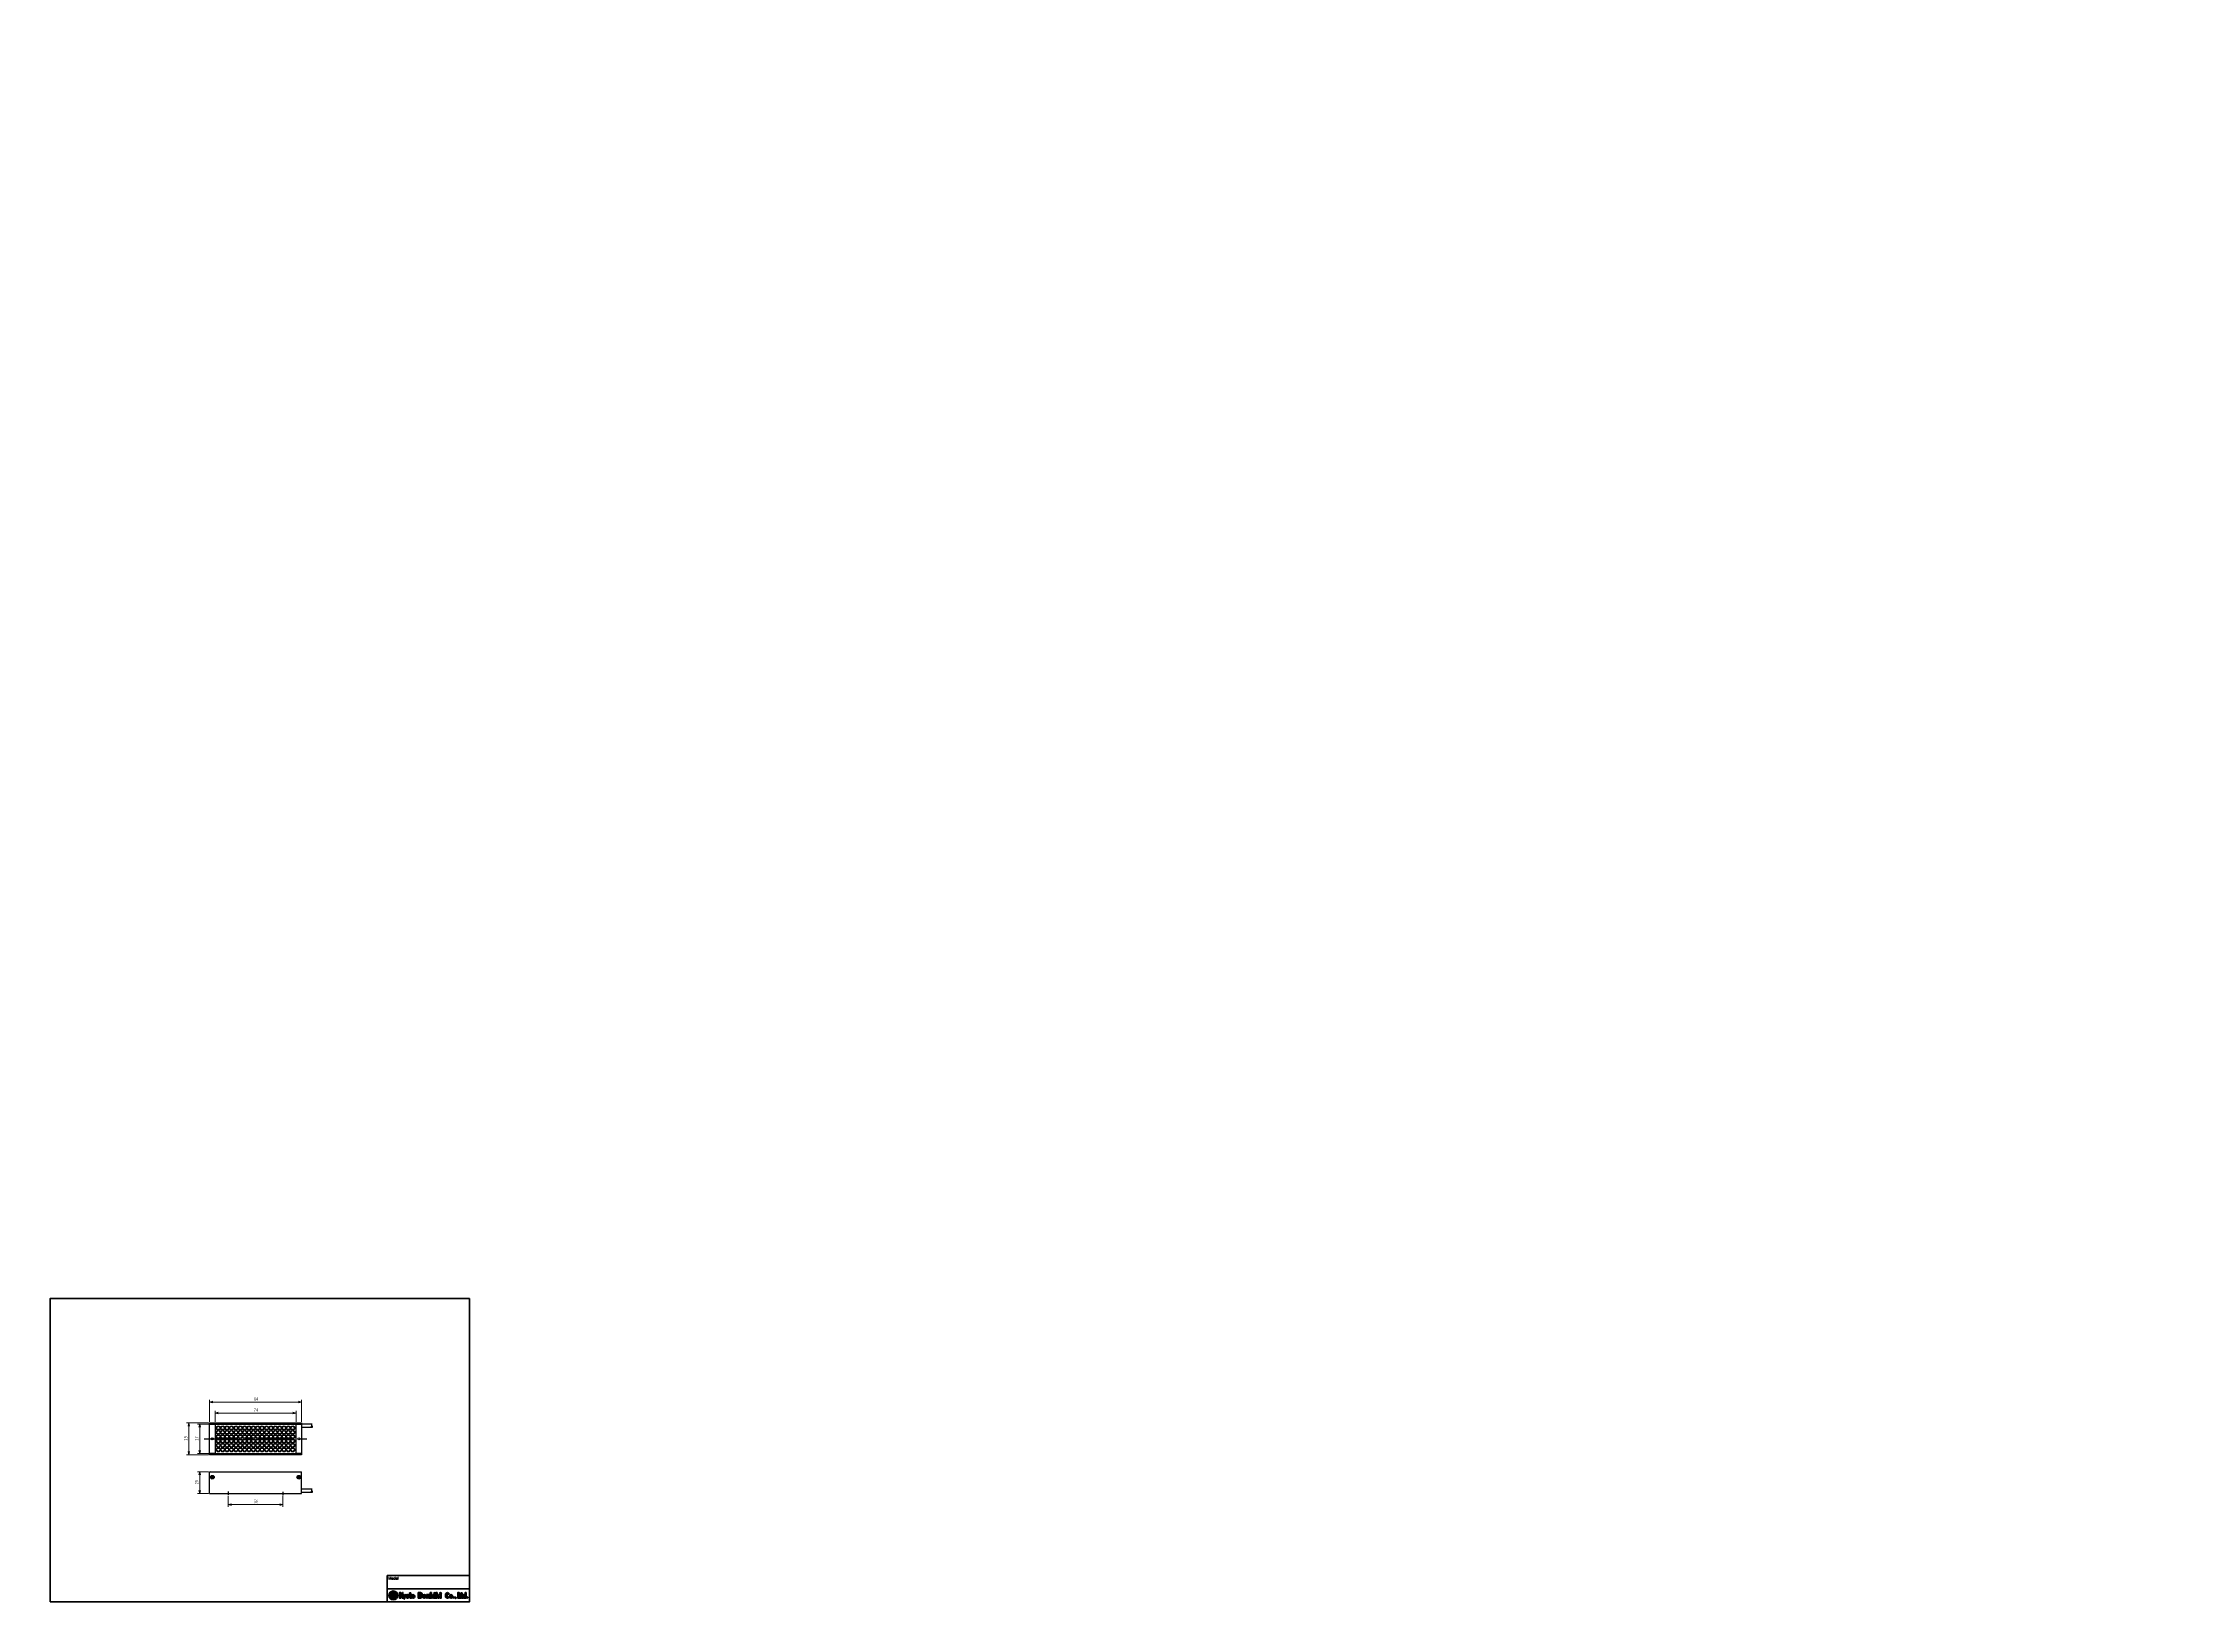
# Paper-space layout 'A3_1_5' of a CAD drawing. Header units: millimetres. Extents: x 0 to 392, y 0 to 286.
# The model-space entities are those that its viewports show. They can reach past a viewport. Long polylines and large blocks are cut down to what shows.
import ezdxf

# ---------------------------------------------------------------- set-up
doc = ezdxf.new("R2010")
doc.units = ezdxf.units.MM
doc.linetypes.add('CENTER', pattern=[2, 1.25, -0.25, 0.25, -0.25])
doc.layers.get('0').update_dxf_attribs({"lineweight": 30})
for name, color, linetype, lineweight in [('2KD_寸法１', 7, 'Continuous', 15), ('AUX', 7, 'Continuous', 40), ('PINOFF', 6, 'Continuous', 9)]:
    doc.layers.add(name, color=color, linetype=linetype, lineweight=lineweight)
doc.layers.get('PINOFF').freeze()
doc.styles.add('BIGFONT', font='txt.shx', dxfattribs={"bigfont": 'bigfont'})
doc.styles.get("Standard").update_dxf_attribs({"font": 'simplex.shx', "width": 0.8, "bigfont": 'extfont.shx'})

# ---------------------------------------------------------------- blocks, each defined once
blk = doc.blocks.new('A$C58A435ED')
h = blk.add_hatch(color=256)
edge = h.paths.add_edge_path()
edge.add_ellipse((3.8, 4.2), major_axis=(2.36, 2.72), ratio=0.381944, start_angle=36.9142, end_angle=132.4984, ccw=False)
edge.add_arc((4.7, 6.4), 0.75, 47.7163, 192.9195, ccw=False)
edge.add_ellipse((3.8, 4.2), major_axis=(2.36, 2.72), ratio=0.381944, start_angle=355.1193, end_angle=374.4019, ccw=False)
edge.add_ellipse((4.2, 3.8), major_axis=(2.36, 2.72), ratio=0.381944, start_angle=320.8704, end_angle=364.8807, ccw=False)
edge.add_arc((4, -35.9), 40.1, 84.2752, 86.8987, ccw=False)
edge.add_arc((4, 4), 4, 0, 180)
edge.add_arc((4, -35.9), 40.1, 92.8389, 95.7248, ccw=False)
h = blk.add_hatch(color=256)
edge = h.paths.add_edge_path()
edge.add_arc((4, 4), 4, 180, 360)
edge.add_arc((4, 43.9), 40.1, 272.8389, 275.7248, ccw=False)
edge.add_ellipse((4.2, 3.8), major_axis=(2.36, 2.72), ratio=0.381944, start_angle=175.1193, end_angle=312.4984, ccw=False)
edge.add_ellipse((3.8, 4.2), major_axis=(2.36, 2.72), ratio=0.381944, start_angle=140.8704, end_angle=184.8807, ccw=False)
edge.add_arc((4, 43.9), 40.1, 264.2752, 266.8987, ccw=False)
h = blk.add_hatch(color=256)
edge = h.paths.add_edge_path(flags=17)
edge.add_ellipse((4.2, 3.8), major_axis=(2.36, 2.72), ratio=0.381944, start_angle=130.1847, end_angle=175.1193)
edge.add_ellipse((3.8, 4.2), major_axis=(2.36, 2.72), ratio=0.381944, start_angle=184.8807, end_angle=296.5044)
edge.add_arc((4, 43.9), 40.1, 267.8758, 271.7647, ccw=False)
h = blk.add_hatch(color=256)
edge = h.paths.add_edge_path(flags=17)
edge.add_ellipse((3.8, 4.2), major_axis=(2.36, 2.72), ratio=0.381944, start_angle=310.1847, end_angle=355.1193)
edge.add_ellipse((4.2, 3.8), major_axis=(2.36, 2.72), ratio=0.381944, start_angle=364.8807, end_angle=376.9173)
edge.add_arc((4.6, 6.4), 0.783, -118.932, 3.6503, ccw=False)
edge.add_ellipse((4.2, 3.8), major_axis=(2.36, 2.72), ratio=0.381944, start_angle=39.809, end_angle=116.5044)
edge.add_arc((4, -35.9), 40.1, 87.8758, 91.7647, ccw=False)
blk.add_circle((4, 4), 4)
for centre, radius, start, end in [((4, -35.9), 40.1, 92.8389, 95.7248), ((4, 43.9), 40.1, 264.2752, 266.8987), ((4, 43.9), 40.1, 267.8758, 271.7647), ((4, -35.9), 40.1, 87.8758, 91.7647), ((4.7, 6.4), 0.75, 46.1932, 192.9195), ((4.6, 6.4), 0.783, 241.068, 3.6503), ((4, 43.9), 40.1, 272.8389, 275.7248), ((4, -35.9), 40.1, 84.2752, 86.8987)]:
    blk.add_arc(centre, radius, start, end)
for centre, start_param, end_param in [((3.8, 4.2), 2.009737, 4.900602), ((4.2, 3.8), 1.88285, 5.049036), ((3.8, 4.2), 1.10042, 1.907443), ((4.2, 3.8), 1.14108, 1.759009), ((3.8, 4.2), 5.024443, 6.875096), ((4.2, 3.8), 5.15133, 6.96942)]:
    blk.add_ellipse(centre, major_axis=(2.36, 2.72), ratio=0.381944, start_param=start_param, end_param=end_param)
blk = doc.blocks.new('A$C7F8063EA')
for points in [[(2.4, 4.8), (3.4, 6.2), (2.9, 6.2), (1.3, 4.1), (1.3, 6.2), (0, 6.2), (0, 1.1), (1.3, 1.1), (1.3, 3.4), (1.5, 3.7), (2.6, 1.1), (4.1, 1.1)], [(4.5, 1.1), (4.1, 0), (4.4, 0), (6.2, 4.4), (5.8, 4.4), (5.2, 2.8), (4.5, 4.4), (3.4, 4.4)], [(28.2, 6.2), (28.2, 1.1), (29.4, 1.1), (29.4, 2.6), (29.5, 2.8), (30.3, 1.1), (31.3, 1.1), (30.2, 3.3), (31.3, 4.2), (31.1, 4.4), (29.4, 3), (29.4, 6.2)], [(31.8, 4.2), (31.8, 1.1), (32.9, 1.1), (32.9, 4.2)], [(33.4, 6.2), (33.4, 1.1), (34.5, 1.1), (34.5, 2.6), (34.7, 2.8), (35.5, 1.1), (36.5, 1.1), (35.4, 3.3), (36.5, 4.2), (36.3, 4.4), (34.5, 3), (34.5, 6.2)], [(37.2, 4.2), (37.2, 1.1), (38.3, 1.1), (38.3, 4.2)], [(53.4, 6.2), (53.4, 1.1), (54.7, 1.1), (56.3, 1.1), (56.3, 1.4), (54.7, 1.4), (54.7, 6.2)]]:
    blk.add_hatch(color=256).paths.add_polyline_path(points)
h = blk.add_hatch(color=256)
h.paths.add_polyline_path([(6, 2.5, 0.993056), (8.9, 2.5), (8.9, 2.9, 1.006911), (6, 2.9)])
h.paths.add_polyline_path([(7.1, 3.9, -1.045169), (7.8, 3.9), (7.8, 1.6, -1.045169), (7.1, 1.6)], flags=16)
h = blk.add_hatch(color=256)
edge = h.paths.add_edge_path()
edge.add_line((9.4, 4.2), (9.4, 1.8))
edge.add_ellipse((10, 1.8), major_axis=(0, 0.709), ratio=0.902288, start_angle=90, end_angle=180)
edge.add_line((10, 1.1), (11, 1.1))
edge.add_line((11, 1.1), (11, 1.4))
edge.add_ellipse((11, 1.9), major_axis=(0, -0.528), ratio=0.918034, start_angle=270, end_angle=360, ccw=False)
edge.add_line((10.5, 1.9), (10.5, 4.2))
edge.add_line((10.5, 4.2), (10.9, 4.2))
edge.add_line((10.9, 4.2), (10.9, 4.6))
edge.add_line((10.9, 4.6), (10.5, 4.6))
edge.add_line((10.5, 4.6), (10.5, 5.8))
edge.add_line((10.5, 5.8), (9.4, 5.8))
edge.add_line((9.4, 5.8), (9.4, 4.6))
edge.add_line((9.4, 4.6), (9.1, 4.6))
edge.add_line((9.1, 4.6), (9.1, 4.2))
edge.add_line((9.1, 4.2), (9.4, 4.2))
h = blk.add_hatch(color=256)
h.paths.add_polyline_path([(12.7, 4.4), (12.6, 4.4, 0.412198), (11.2, 2.9), (11.2, 2.5, 0.993056), (14.1, 2.5), (14.1, 2.9, 0.416232)])
h.paths.add_polyline_path([(12.3, 3.9, -1.045169), (13, 3.9), (13, 1.6, -1.045169), (12.3, 1.6)], flags=16)
h = blk.add_hatch(color=256)
edge = h.paths.add_edge_path()
edge.add_line((17.2, 1.1), (19.3, 1.1))
edge.add_ellipse((19.3, 3), major_axis=(0, -1.92), ratio=0.930559, start_angle=0, end_angle=90)
edge.add_line((21.1, 3), (21.1, 4.2))
edge.add_ellipse((19.3, 4.2), major_axis=(0, 1.92), ratio=0.930559, start_angle=270, end_angle=360)
edge.add_line((19.3, 6.2), (17.2, 6.2))
edge.add_line((17.2, 6.2), (17.2, 1.1))
edge = h.paths.add_edge_path(flags=16)
edge.add_line((18.3, 5.8), (19.1, 5.8))
edge.add_ellipse((19.1, 5.1), major_axis=(0, 0.7), ratio=0.929746, start_angle=270, end_angle=359.8389, ccw=False)
edge.add_line((19.8, 5.1), (19.8, 2.1))
edge.add_ellipse((19.1, 2.1), major_axis=(0, -0.7), ratio=0.929746, start_angle=0.1611, end_angle=90, ccw=False)
edge.add_line((19.1, 1.4), (18.3, 1.4))
edge.add_line((18.3, 1.4), (18.3, 5.8))
h = blk.add_hatch(color=256)
edge = h.paths.add_edge_path()
edge.add_line((22.9, 4.4), (22.9, 4.4))
edge.add_arc((22.9, 2.9), 1.46, 90.3946, 180)
edge.add_line((21.4, 2.9), (21.4, 2.5))
edge.add_arc((22.9, 2.5), 1.46, 180.2595, 269.3397)
edge.add_line((22.9, 1.1), (22.9, 1.1))
edge.add_arc((22.9, 2.5), 1.46, 270.6603, 354.2194)
edge.add_line((24.3, 2.4), (24.1, 2.4))
edge.add_ellipse((22.9, 2.4), major_axis=(-1.2, 0), ratio=0.941657, start_angle=90.1774, end_angle=180, ccw=False)
edge.add_arc((22.9, 1.6), 0.325, 180, 276.5641, ccw=False)
edge.add_line((22.5, 1.6), (22.5, 2.7))
edge.add_line((22.5, 2.7), (24.3, 2.7))
edge.add_line((24.3, 2.7), (24.3, 2.9))
edge.add_arc((22.9, 2.9), 1.46, 359.2107, 449.6054)
h.paths.add_polyline_path([(22.5, 3.1), (22.5, 3.9, -1.045169), (23.2, 3.9), (23.2, 3.1)], flags=16)
h = blk.add_hatch(color=256)
edge = h.paths.add_edge_path()
edge.add_line((24.7, 4.4), (24.7, 1.1))
edge.add_line((24.7, 1.1), (25.8, 1.1))
edge.add_line((25.8, 1.1), (25.8, 3.7))
edge.add_ellipse((26.2, 3.7), major_axis=(0.377, 0.217), ratio=0.907884, start_angle=60.0645, end_angle=150.0645, ccw=False)
edge.add_ellipse((26.2, 3.7), major_axis=(0, 0.404), ratio=0.965673, start_angle=270, end_angle=360, ccw=False)
edge.add_line((26.6, 3.7), (26.6, 1.1))
edge.add_line((26.6, 1.1), (27.7, 1.1))
edge.add_line((27.7, 1.1), (27.7, 3.4))
edge.add_ellipse((26.8, 3.4), major_axis=(0, 1.05), ratio=0.925613, start_angle=270, end_angle=360)
edge.add_ellipse((26.8, 4), major_axis=(-0.975, 0), ratio=0.402759, start_angle=270, end_angle=360)
edge.add_line((25.8, 4), (25.8, 4.2))
edge.add_line((25.8, 4.2), (25.6, 4.4))
edge.add_line((25.6, 4.4), (24.7, 4.4))
h = blk.add_hatch(color=256)
edge = h.paths.add_edge_path()
edge.add_ellipse((32.3, 5.5), major_axis=(-0.803, 0), ratio=0.880683, start_angle=0, end_angle=360)
h = blk.add_hatch(color=256)
edge = h.paths.add_edge_path()
edge.add_ellipse((37.6, 5.5), major_axis=(-0.803, 0), ratio=0.880683, start_angle=0, end_angle=360)
h = blk.add_hatch(color=256)
edge = h.paths.add_edge_path()
edge.add_arc((44, 5.4), 0.402, 0, 180, ccw=False)
edge.add_line((44.4, 5.4), (44.4, 4.6))
edge.add_line((44.4, 4.6), (45.4, 4.6))
edge.add_ellipse((44, 4.6), major_axis=(0, 1.59), ratio=0.861671, start_angle=270, end_angle=360)
edge.add_ellipse((44, 4.4), major_axis=(-1.84, 0), ratio=0.958258, start_angle=270, end_angle=360)
edge.add_line((42.2, 4.4), (42.2, 2.8))
edge.add_ellipse((44, 2.8), major_axis=(-1.84, 0), ratio=0.958258, start_angle=0, end_angle=90)
edge.add_ellipse((44, 2.6), major_axis=(0, -1.59), ratio=0.859541, start_angle=0, end_angle=90)
edge.add_line((45.4, 2.6), (45.1, 2.6))
edge.add_line((45.1, 2.6), (45.1, 2.1))
edge.add_ellipse((44.5, 2.1), major_axis=(0, -0.689), ratio=0.905354, start_angle=0, end_angle=90, ccw=False)
edge.add_line((44.5, 1.4), (44.1, 1.4))
edge.add_ellipse((44.1, 1.9), major_axis=(0, 0.516), ratio=0.975773, start_angle=90, end_angle=180, ccw=False)
edge.add_line((43.6, 1.9), (43.6, 5.4))
h = blk.add_hatch(color=256)
h.paths.add_polyline_path([(45.7, 2.5, 0.409357), (47.2, 1.1), (47.2, 1.1, 0.409404), (48.7, 2.5), (48.7, 2.9, 1.006911), (45.7, 2.9)])
h.paths.add_polyline_path([(46.9, 3.9, -1), (47.5, 3.9), (47.5, 1.6, -1), (46.9, 1.6)], flags=16)
h = blk.add_hatch(color=256)
edge = h.paths.add_edge_path()
edge.add_ellipse((49.5, 1.6), major_axis=(-0.65, 0), ratio=0.820872, start_angle=0, end_angle=360)
h = blk.add_hatch(color=256)
edge = h.paths.add_edge_path()
edge.add_ellipse((51.1, 1.6), major_axis=(-0.65, 0), ratio=0.820872, start_angle=178.569, end_angle=477.5428)
edge.add_ellipse((51.3, 1.1), major_axis=(0, -0.409), ratio=0.251102, start_angle=0, end_angle=84.6433, ccw=False)
edge.add_ellipse((51.3, 1.4), major_axis=(0, -0.72), ratio=0.731271, start_angle=0, end_angle=90)
edge.add_ellipse((51.7, 1.4), major_axis=(0, 0.202), ratio=0.432391, start_angle=270, end_angle=339.5604)
edge.add_ellipse((51.7, 1.4), major_axis=(0, 0.202), ratio=0.432391, start_angle=339.5604, end_angle=340.2548, ccw=False)
h = blk.add_hatch(color=256)
edge = h.paths.add_edge_path()
edge.add_line((56, 4.2), (56.3, 4.2))
edge.add_line((56.3, 4.2), (56.3, 1.8))
edge.add_ellipse((57, 1.8), major_axis=(0, 0.709), ratio=0.902288, start_angle=90, end_angle=180)
edge.add_line((57, 1.1), (58, 1.1))
edge.add_line((58, 1.1), (58, 1.4))
edge.add_ellipse((58, 1.9), major_axis=(0, -0.528), ratio=0.918034, start_angle=270, end_angle=360, ccw=False)
edge.add_line((57.5, 1.9), (57.5, 4.2))
edge.add_line((57.5, 4.2), (57.8, 4.2))
edge.add_line((57.8, 4.2), (57.8, 4.6))
edge.add_line((57.8, 4.6), (57.5, 4.6))
edge.add_line((57.5, 4.6), (57.5, 5.8))
edge.add_line((57.5, 5.8), (56.3, 5.8))
edge.add_line((56.3, 5.8), (56.3, 4.6))
edge.add_line((56.3, 4.6), (56, 4.6))
edge.add_line((56, 4.6), (56, 4.2))
h = blk.add_hatch(color=256)
edge = h.paths.add_edge_path()
edge.add_line((61, 6.2), (60, 6.2))
edge.add_line((60, 6.2), (60, 4))
edge.add_ellipse((59.4, 3.2), major_axis=(0, -1.25), ratio=0.700546, start_angle=140.5626, end_angle=180)
edge.add_line((59.4, 4.4), (59, 4.4))
edge.add_ellipse((59, 3.2), major_axis=(0, -1.25), ratio=0.700546, start_angle=180, end_angle=270)
edge.add_line((58.1, 3.2), (58.1, 2.3))
edge.add_ellipse((59, 2.3), major_axis=(0, 1.25), ratio=0.700546, start_angle=90, end_angle=180)
edge.add_line((59, 1.1), (59.4, 1.1))
edge.add_ellipse((59.4, 2.3), major_axis=(0, 1.25), ratio=0.700546, start_angle=180, end_angle=219.4374)
edge.add_line((60, 1.5), (60, 1.1))
edge.add_line((60, 1.1), (61, 1.1))
edge.add_line((61, 1.1), (61, 6.2))
h.paths.add_polyline_path([(60, 1.7, -1), (59.2, 1.7), (59.2, 3.8, -1), (60, 3.8)], flags=16)
h = blk.add_hatch(color=256)
edge = h.paths.add_edge_path()
edge.add_ellipse((62, 1.7), major_axis=(-0.582, 0), ratio=0.959913, start_angle=0, end_angle=360)
for p, q in [((0, 6.2), (1.3, 6.2)), ((0, 1.1), (1.3, 1.1)), ((2.9, 6.2), (1.3, 4.1)), ((1.5, 3.7), (1.3, 3.4)), ((2.6, 1.1), (1.5, 3.7)), ((3.4, 6.2), (2.4, 4.8)), ((4.1, 1.1), (2.4, 4.8)), ((4.1, 1.1), (2.6, 1.1)), ((2.9, 6.2), (3.4, 6.2)), ((3.4, 4.4), (4.5, 1.1)), ((3.4, 4.4), (4.5, 4.4)), ((3.4, 4.4), (4.5, 4.4)), ((4.1, 0), (4.5, 1.1)), ((4.1, 0), (4.4, 0)), ((4.4, 0), (6.2, 4.4)), ((4.5, 4.4), (5.2, 2.8)), ((5.2, 2.8), (5.8, 4.4)), ((5.8, 4.4), (6.2, 4.4)), ((6, 2.9), (6, 2.5)), ((8.9, 2.9), (8.9, 2.5)), ((9.1, 4.6), (9.1, 4.2)), ((9.1, 4.6), (9.1, 4.2)), ((9.1, 4.2), (9.4, 4.2)), ((9.1, 4.2), (9.4, 4.2)), ((9.4, 5.8), (10.5, 5.8)), ((9.4, 5.8), (9.4, 4.6)), ((9.4, 4.2), (9.4, 1.8)), ((10, 1.1), (11, 1.1)), ((11, 1.1), (10, 1.1)), ((10.5, 5.8), (10.5, 4.6)), ((10.5, 4.2), (10.9, 4.2)), ((10.5, 4.2), (10.9, 4.2)), ((10.5, 4.2), (10.5, 1.9)), ((11, 1.4), (11, 1.1)), ((11, 1.4), (11, 1.1)), ((11, 1.1), (11, 1.1)), ((11.2, 2.9), (11.2, 2.5)), ((12.6, 4.4), (12.7, 4.4)), ((12.7, 1.1), (12.7, 1.1)), ((14.1, 2.9), (14.1, 2.5)), ((17.2, 6.2), (19.3, 6.2)), ((17.2, 1.1), (17.2, 6.2)), ((17.2, 1.1), (17.2, 6.2)), ((17.2, 6.2), (19.3, 6.2)), ((17.2, 1.1), (19.3, 1.1)), ((17.2, 1.1), (19.3, 1.1)), ((18.3, 5.8), (18.3, 1.4)), ((18.3, 1.4), (18.3, 5.8)), ((18.3, 5.8), (19.1, 5.8)), ((18.3, 1.4), (19.1, 1.4)), ((19.8, 5.1), (19.8, 2.1)), ((21.1, 4.2), (21.1, 3)), ((21.4, 2.9), (21.4, 2.5)), ((22.5, 3.1), (23.2, 3.1)), ((22.5, 2.7), (24.3, 2.7)), ((22.9, 4.4), (22.9, 4.4)), ((22.9, 1.1), (22.9, 1.1)), ((22.9, 1.1), (22.9, 1.1)), ((24.1, 2.4), (24.3, 2.4)), ((24.3, 2.9), (24.3, 2.7)), ((24.7, 4.4), (25.6, 4.4)), ((24.7, 1.1), (24.7, 4.4)), ((24.7, 4.4), (25.6, 4.4)), ((24.7, 4.4), (25.6, 4.4)), ((24.7, 1.1), (24.7, 4.4)), ((24.7, 4.4), (25.6, 4.4)), ((24.7, 1.1), (25.8, 1.1)), ((24.7, 1.1), (25.8, 1.1)), ((25.8, 4.2), (25.6, 4.4)), ((25.8, 4.2), (25.6, 4.4)), ((25.8, 4), (25.8, 4.2)), ((25.8, 4), (25.8, 4.2)), ((25.8, 4.2), (25.8, 4)), ((25.8, 1.1), (25.8, 3.7)), ((25.8, 1.1), (25.8, 3.7)), ((26.6, 1.1), (26.6, 3.7)), ((26.6, 1.1), (26.6, 3.7)), ((26.6, 1.1), (27.7, 1.1)), ((26.6, 1.1), (27.7, 1.1)), ((27.7, 1.1), (27.7, 3.4)), ((27.7, 1.1), (27.7, 3.4)), ((28.2, 6.2), (29.4, 6.2)), ((28.2, 6.2), (28.2, 1.1)), ((29.4, 6.2), (28.2, 6.2)), ((28.2, 1.1), (29.4, 1.1)), ((28.2, 1.1), (29.4, 1.1)), ((29.4, 3), (29.4, 6.2)), ((31.2, 4.4), (29.4, 3)), ((29.5, 2.8), (29.4, 2.6)), ((29.4, 1.1), (29.4, 2.6)), ((30.3, 1.1), (29.5, 2.8)), ((31.3, 4.2), (30.2, 3.3)), ((31.3, 1.1), (30.2, 3.3)), ((30.3, 1.1), (31.3, 1.1)), ((31.1, 4.4), (31.3, 4.2)), ((31.8, 1.1), (32.9, 1.1)), ((33.4, 6.2), (34.5, 6.2)), ((33.4, 6.2), (33.4, 1.1)), ((34.5, 6.2), (33.4, 6.2)), ((33.4, 1.1), (34.5, 1.1)), ((33.4, 1.1), (34.5, 1.1)), ((34.5, 3), (34.5, 6.2)), ((36.3, 4.4), (34.5, 3)), ((34.7, 2.8), (34.5, 2.6)), ((34.5, 1.1), (34.5, 2.6)), ((35.5, 1.1), (34.7, 2.8)), ((36.5, 4.2), (35.4, 3.3)), ((36.5, 1.1), (35.4, 3.3)), ((35.5, 1.1), (36.5, 1.1)), ((36.3, 4.4), (36.5, 4.2)), ((37.2, 1.1), (38.3, 1.1)), ((37.5, 6.2), (37.6, 6.2)), ((37.5, 6.2), (37.5, 6.2)), ((37.5, 4.8), (37.5, 4.8)), ((42.2, 4.4), (42.2, 4.4)), ((42.2, 4.4), (42.2, 2.8)), ((43.6, 5.4), (43.6, 1.9)), ((43.6, 5.4), (43.6, 1.9)), ((44.1, 1.4), (44.5, 1.4)), ((44.1, 1.4), (44.5, 1.4)), ((44.4, 4.6), (44.4, 5.4)), ((44.4, 4.6), (44.4, 5.4)), ((45.4, 4.6), (44.4, 4.6)), ((44.4, 4.6), (45.4, 4.6)), ((45.4, 2.6), (45.1, 2.6)), ((45.1, 2.6), (45.1, 2.1)), ((45.4, 2.6), (45.1, 2.6)), ((45.1, 2.6), (45.1, 2.1)), ((45.7, 2.9), (45.7, 2.5)), ((47.2, 1.1), (47.2, 1.1)), ((48.7, 2.9), (48.7, 2.5)), ((51.8, 1.6), (51.8, 1.6)), ((53.4, 6.2), (54.7, 6.2)), ((53.4, 1.1), (56.3, 1.1)), ((54.7, 1.4), (54.7, 2)), ((56, 4.6), (56, 4.2)), ((56, 4.6), (56, 4.2)), ((56, 4.2), (56.3, 4.2)), ((56, 4.2), (56.3, 4.2)), ((56.3, 5.8), (57.5, 5.8)), ((56.3, 5.8), (56.3, 4.6)), ((56.3, 4.2), (56.3, 1.8)), ((58, 1.1), (57, 1.1)), ((57.5, 5.8), (57.5, 4.6)), ((57.5, 4.2), (57.8, 4.2)), ((57.5, 4.2), (57.8, 4.2)), ((57.5, 4.2), (57.5, 1.9)), ((58, 1.4), (58, 1.1)), ((58, 1.4), (58, 1.1)), ((58, 1.1), (58, 1.4)), ((58.1, 3.2), (58.1, 2.4)), ((58.1, 3.2), (58.1, 2.3)), ((59.4, 4.4), (59, 4.4)), ((59, 1.1), (59.4, 1.1)), ((59.2, 3.8), (59.2, 1.7)), ((59.2, 3.8), (59.2, 1.7)), ((60, 6.2), (61, 6.2)), ((60, 6.2), (61, 6.2)), ((61, 1.1), (61, 2)), ((61, 1.1), (61, 2)), ((62, 2.2), (62, 2.2)), ((62, 1.1), (62, 1.1)), ((62.6, 1.7), (62.6, 1.7))]:
    blk.add_line(p, q)
for points in [[(1.3, 3.4), (1.3, 1.1), (0, 1.1), (0, 6.2), (1.3, 6.2), (1.3, 4.1)], [(7.1, 3.9), (7.1, 1.6)], [(7.8, 1.5), (7.8, 3.9)], [(9.1, 4.2), (9.1, 4.6), (9.4, 4.6)], [(9.1, 4.2), (9.1, 4.6), (9.4, 4.6)], [(10.5, 4.6), (10.9, 4.6), (10.9, 4.2)], [(10.5, 4.6), (10.9, 4.6), (10.9, 4.2)], [(12.3, 3.9), (12.3, 1.6)], [(13, 1.5), (13, 3.9)], [(22.5, 3.9), (22.5, 3.1)], [(22.5, 2.7), (22.5, 1.6)], [(23.2, 3.1), (23.2, 3.9)], [(46.9, 3.9), (46.9, 1.6)], [(47.5, 3.9), (47.5, 1.6)], [(54.7, 1.1), (53.4, 1.1), (53.4, 6.2), (54.7, 6.2), (54.7, 1.4)], [(54.7, 1.1), (56.3, 1.1), (56.3, 1.4), (54.7, 1.4)], [(56.3, 4.2), (56, 4.2), (56, 4.6), (56.3, 4.6)], [(56.3, 4.2), (56, 4.2), (56, 4.6), (56.3, 4.6)], [(57.5, 4.6), (57.8, 4.6), (57.8, 4.2), (57.5, 4.2)], [(57.5, 4.6), (57.8, 4.6), (57.8, 4.2), (57.5, 4.2)], [(60, 4), (60, 6.2), (61, 6.2), (61, 1.1), (60, 1.1), (60, 1.5)], [(60, 4), (60, 6.2), (61, 6.2), (61, 1.1), (60, 1.1), (60, 1.5)], [(60, 1.7), (60, 3.8)], [(60, 1.7), (60, 3.8)]]:
    blk.add_lwpolyline(points)
for points in [[(31.8, 4.2), (32.9, 4.2), (32.9, 1.1), (31.8, 1.1)], [(37.2, 4.2), (38.3, 4.2), (38.3, 1.1), (37.2, 1.1)]]:
    blk.add_lwpolyline(points, close=True)
for centre, radius, start, end in [((7.5, 2.9), 1.46, 359.2107, 180), ((7.5, 2.5), 1.46, 179.5961, 359.6054), ((7.5, 3.9), 0.325, 354.9391, 180), ((7.5, 1.6), 0.325, 180, 5.0609), ((12.6, 2.9), 1.46, 359.2107, 180), ((12.6, 2.5), 1.46, 179.5961, 359.6054), ((12.6, 3.9), 0.325, 354.9391, 180), ((12.6, 1.6), 0.325, 180, 5.0609), ((22.9, 2.9), 1.46, 359.2107, 180), ((22.9, 2.5), 1.46, 179.7405, 354.2194), ((22.9, 3.9), 0.325, 354.9391, 180), ((22.9, 1.6), 0.325, 180, 273.149), ((44, 5.4), 0.402, 0, 180), ((47.2, 2.9), 1.46, 359.2107, 180), ((47.2, 2.5), 1.46, 179.5961, 359.6054), ((47.2, 3.9), 0.325, 0, 180), ((47.2, 1.6), 0.325, 180, 360), ((59.6, 3.8), 0.411, 0, 180), ((59.6, 1.7), 0.411, 180, 0)]:
    blk.add_arc(centre, radius, start, end)
for centre, major_axis, ratio, start_param, end_param in [((10, 1.8), (0, 0.709), 0.902288, 1.570796, 3.141593), ((11, 1.9), (0, -0.528), 0.918034, 4.712389, 6.283185), ((19.1, 5.1), (0, 0.7), 0.929746, 4.712389, 6.280162), ((19.3, 4.2), (0, 1.92), 0.930559, 4.712389, 6.283185), ((22.9, 2.4), (-1.2, 0), 0.941657, 1.573713, 3.141593), ((26.8, 4), (-0.975, 0), 0.402759, 4.712389, 6.283185), ((26.2, 3.7), (0, 0.404), 0.965673, 4.712389, 6.283185), ((26.8, 3.4), (0, 1.05), 0.925613, 4.712389, 6.283185), ((44, 4.4), (-1.84, 0), 0.958258, 4.712389, 6.283185), ((44.1, 1.9), (0, 0.516), 0.975773, 1.570796, 3.141593), ((44, 4.6), (0, 1.59), 0.861671, 4.712389, 6.283185), ((44, 2.6), (0, -1.59), 0.859541, 0, 1.570796), ((44.5, 2.1), (0, -0.689), 0.905354, 0, 1.570796), ((51.1, 1.6), (-0.65, 0), 0.820872, 3.11117, 8.258473), ((51.3, 1.4), (0, -0.72), 0.731271, 0, 1.570796), ((51.3, 1.1), (0, -0.409), 0.251102, 0, 1.547256), ((51.7, 1.4), (0, 0.202), 0.432391, 4.712389, 5.59034), ((57, 1.8), (0, 0.709), 0.902288, 1.570796, 3.141593), ((58, 1.9), (0, -0.528), 0.918034, 4.712389, 6.283185), ((59, 3.2), (0, -1.25), 0.700546, 3.141592, 4.712389), ((59.4, 2.3), (0, 1.25), 0.700546, 3.141592, 4.006894)]:
    blk.add_ellipse(centre, major_axis=major_axis, ratio=ratio, start_param=start_param, end_param=end_param)
at = {"extrusion": (0, 0, -1)}
for centre, major_axis, ratio, start_param, end_param in [((19.1, 2.1), (0, -0.7), 0.929746, 4.712389, 6.280162), ((19.3, 3), (0, -1.92), 0.930559, 4.712389, 6.283185), ((26.2, 3.7), (0.377, 0.217), 0.907884, 3.706835, 5.194113), ((44, 2.8), (-1.84, 0), 0.958258, 4.712389, 6.283185), ((59, 2.3), (0, 1.25), 0.700546, 3.141592, 4.712389), ((59.4, 3.2), (0, -1.25), 0.700546, 3.141592, 4.006894)]:
    blk.add_ellipse(centre, major_axis=major_axis, ratio=ratio, start_param=start_param, end_param=end_param, dxfattribs=at)
for centre, major_axis, ratio in [((32.3, 5.5), (-0.803, 0), 0.880683), ((37.6, 5.5), (-0.803, 0), 0.880683), ((49.5, 1.6), (-0.65, 0), 0.820872), ((62, 1.7), (-0.582, 0), 0.959913)]:
    blk.add_ellipse(centre, major_axis=major_axis, ratio=ratio)
blk = doc.blocks.new('A$C47AB0250')
at = {"color": 2, "linetype": 'CENTER'}
blk.add_line((-5, 0), (89, 0), dxfattribs=at)
for p, q in [((0, 14.5), (84, 14.5)), ((0, -14.5), (0, 14.5)), ((0, 13.5), (84, 13.5)), ((0, 13.5), (5, 13.5)), ((0, -13.5), (0, 13.5)), ((0.5, 14.5), (0.5, 13.5)), ((5, 13.5), (5, -13.5)), ((79, 13.5), (84, 13.5)), ((79, -13.5), (79, 13.5)), ((83.5, 13.5), (83.5, 14.5)), ((84, 14.5), (84, -14.5)), ((84, 13.5), (84, -13.5)), ((93.6, 13.5), (84, 13.5)), ((93.6, 10.5), (84, 10.5)), ((0, -13.5), (84, -13.5)), ((5, -13.5), (0, -13.5)), ((84, -14.5), (0, -14.5)), ((0.5, -13.5), (0.5, -14.5)), ((84, -13.5), (79, -13.5)), ((83.5, -13.5), (83.5, -14.5))]:
    blk.add_line(p, q)
for points in [[(93.55, 10.5), (93.5151, 10.5028), (93.4805, 10.5114), (93.4465, 10.5255), (93.4132, 10.5452), (93.381, 10.5703), (93.35, 10.6005), (93.3206, 10.6356), (93.2929, 10.6755), (93.2672, 10.7197), (93.2436, 10.7679), (93.2223, 10.8199), (93.2036, 10.875), (93.1875, 10.9331), (93.1741, 10.9935), (93.1636, 11.0559), (93.1561, 11.1197), (93.1515, 11.1846), (93.15, 11.25), (93.1515, 11.3154), (93.1561, 11.3803), (93.1636, 11.4441), (93.1741, 11.5065), (93.1875, 11.5669), (93.2036, 11.625), (93.2223, 11.6801), (93.2436, 11.7321), (93.2672, 11.7803), (93.2929, 11.8245), (93.3206, 11.8644), (93.35, 11.8995), (93.381, 11.9297), (93.4132, 11.9548), (93.4465, 11.9745), (93.4805, 11.9886), (93.5151, 11.9972), (93.55, 12)], [(93.55, 12), (93.5066, 12.0114), (93.4645, 12.0452), (93.425, 12.1005), (93.3893, 12.1754), (93.3585, 12.2679), (93.3335, 12.375), (93.3151, 12.4935), (93.3038, 12.6197), (93.3, 12.75), (93.3038, 12.8802), (93.3151, 13.0065), (93.3335, 13.125), (93.3585, 13.2321), (93.3893, 13.3245), (93.425, 13.3995), (93.4645, 13.4547), (93.5066, 13.4886), (93.55, 13.5)], [(93.55, 12), (93.5934, 11.9886), (93.6355, 11.9547), (93.675, 11.8995), (93.7107, 11.8245), (93.7415, 11.7321), (93.7665, 11.625), (93.7849, 11.5065), (93.7962, 11.3802), (93.8, 11.25), (93.7962, 11.1197), (93.7849, 10.9935), (93.7665, 10.875), (93.7415, 10.7679), (93.7107, 10.6754), (93.675, 10.6005), (93.6355, 10.5452), (93.5934, 10.5114), (93.55, 10.5)]]:
    blk.add_lwpolyline(points)
for centre, radius in [((2.5, 0), 1), ((2.5, 0), 0.8), ((8, 10), 1.9), ((8, 6), 1.9), ((8, 2), 1.9), ((8, 10), 1.5), ((8, 6), 1.5), ((8, 2), 1.5), ((12, 10), 1.9), ((12, 6), 1.9), ((12, 2), 1.9), ((12, 10), 1.5), ((12, 6), 1.5), ((12, 2), 1.5), ((16, 10), 1.9), ((16, 6), 1.9), ((16, 2), 1.9), ((16, 10), 1.5), ((16, 6), 1.5), ((16, 2), 1.5), ((20, 10), 1.9), ((20, 6), 1.9), ((20, 2), 1.9), ((20, 10), 1.5), ((20, 6), 1.5), ((20, 2), 1.5), ((24, 10), 1.9), ((24, 6), 1.9), ((24, 2), 1.9), ((24, 10), 1.5), ((24, 6), 1.5), ((24, 2), 1.5), ((28, 10), 1.9), ((28, 6), 1.9), ((28, 2), 1.9), ((28, 10), 1.5), ((28, 6), 1.5), ((28, 2), 1.5), ((32, 10), 1.9), ((32, 6), 1.9), ((32, 2), 1.9), ((32, 10), 1.5), ((32, 6), 1.5), ((32, 2), 1.5), ((36, 10), 1.9), ((36, 6), 1.9), ((36, 2), 1.9), ((36, 10), 1.5), ((36, 6), 1.5), ((36, 2), 1.5), ((40, 10), 1.9), ((40, 6), 1.9), ((40, 2), 1.9), ((40, 10), 1.5), ((40, 6), 1.5), ((40, 2), 1.5), ((44, 10), 1.9), ((44, 6), 1.9), ((44, 2), 1.9), ((44, 10), 1.5), ((44, 6), 1.5), ((44, 2), 1.5), ((48, 10), 1.9), ((48, 6), 1.9), ((48, 2), 1.9), ((48, 10), 1.5), ((48, 6), 1.5), ((48, 2), 1.5), ((52, 10), 1.9), ((52, 6), 1.9), ((52, 2), 1.9), ((52, 10), 1.5), ((52, 6), 1.5), ((52, 2), 1.5), ((56, 10), 1.9), ((56, 6), 1.9), ((56, 2), 1.9), ((56, 10), 1.5), ((56, 6), 1.5), ((56, 2), 1.5), ((60, 10), 1.9), ((60, 6), 1.9), ((60, 2), 1.9), ((60, 10), 1.5), ((60, 6), 1.5), ((60, 2), 1.5), ((64, 10), 1.9), ((64, 6), 1.9), ((64, 2), 1.9), ((64, 10), 1.5), ((64, 6), 1.5), ((64, 2), 1.5), ((68, 10), 1.9), ((68, 6), 1.9), ((68, 2), 1.9), ((68, 10), 1.5), ((68, 6), 1.5), ((68, 2), 1.5), ((72, 10), 1.9), ((72, 6), 1.9), ((72, 2), 1.9), ((72, 10), 1.5), ((72, 6), 1.5), ((72, 2), 1.5), ((76, 10), 1.9), ((76, 6), 1.9), ((76, 2), 1.9), ((76, 10), 1.5), ((76, 6), 1.5), ((76, 2), 1.5), ((81.5, 0), 1), ((81.5, 0), 0.8), ((8, -2), 1.9), ((8, -6), 1.9), ((8, -10), 1.9), ((8, -2), 1.5), ((8, -6), 1.5), ((8, -10), 1.5), ((12, -2), 1.9), ((12, -6), 1.9), ((12, -10), 1.9), ((12, -2), 1.5), ((12, -6), 1.5), ((12, -10), 1.5), ((16, -2), 1.9), ((16, -6), 1.9), ((16, -10), 1.9), ((16, -2), 1.5), ((16, -6), 1.5), ((16, -10), 1.5), ((20, -2), 1.9), ((20, -6), 1.9), ((20, -10), 1.9), ((20, -2), 1.5), ((20, -6), 1.5), ((20, -10), 1.5), ((24, -2), 1.9), ((24, -6), 1.9), ((24, -10), 1.9), ((24, -2), 1.5), ((24, -6), 1.5), ((24, -10), 1.5), ((28, -2), 1.9), ((28, -6), 1.9), ((28, -10), 1.9), ((28, -2), 1.5), ((28, -6), 1.5), ((28, -10), 1.5), ((32, -2), 1.9), ((32, -6), 1.9), ((32, -10), 1.9), ((32, -2), 1.5), ((32, -6), 1.5), ((32, -10), 1.5), ((36, -2), 1.9), ((36, -6), 1.9), ((36, -10), 1.9), ((36, -2), 1.5), ((36, -6), 1.5), ((36, -10), 1.5), ((40, -2), 1.9), ((40, -6), 1.9), ((40, -10), 1.9), ((40, -2), 1.5), ((40, -6), 1.5), ((40, -10), 1.5), ((44, -2), 1.9), ((44, -6), 1.9), ((44, -10), 1.9), ((44, -2), 1.5), ((44, -6), 1.5), ((44, -10), 1.5), ((48, -2), 1.9), ((48, -6), 1.9), ((48, -10), 1.9), ((48, -2), 1.5), ((48, -6), 1.5), ((48, -10), 1.5), ((52, -2), 1.9), ((52, -6), 1.9), ((52, -10), 1.9), ((52, -2), 1.5), ((52, -6), 1.5), ((52, -10), 1.5), ((56, -2), 1.9), ((56, -6), 1.9), ((56, -10), 1.9), ((56, -2), 1.5), ((56, -6), 1.5), ((56, -10), 1.5), ((60, -2), 1.9), ((60, -6), 1.9), ((60, -10), 1.9), ((60, -2), 1.5), ((60, -6), 1.5), ((60, -10), 1.5), ((64, -2), 1.9), ((64, -6), 1.9), ((64, -10), 1.9), ((64, -2), 1.5), ((64, -6), 1.5), ((64, -10), 1.5), ((68, -2), 1.9), ((68, -6), 1.9), ((68, -10), 1.9), ((68, -2), 1.5), ((68, -6), 1.5), ((68, -10), 1.5), ((72, -2), 1.9), ((72, -6), 1.9), ((72, -10), 1.9), ((72, -2), 1.5), ((72, -6), 1.5), ((72, -10), 1.5), ((76, -2), 1.9), ((76, -6), 1.9), ((76, -10), 1.9), ((76, -2), 1.5), ((76, -6), 1.5), ((76, -10), 1.5)]:
    blk.add_circle(centre, radius)
blk = doc.blocks.new('A$C234B43F1')
for p, q in [((0, 0), (0, 20)), ((0.5, 20), (0, 19.5)), ((0, 20), (84, 20)), ((84, 19.5), (83.5, 20)), ((84, 0), (84, 20)), ((0, 0), (84, 0)), ((2.2065, 15.1955), (1.9128, 15.1955)), ((2.2065, 14.8039), (1.9128, 14.8039)), ((2.2065, 15.1956), (2.3044, 15.2935)), ((2.2065, 14.8039), (2.3044, 14.706)), ((2.3044, 15.2935), (2.3044, 15.5872)), ((2.3044, 14.706), (2.3044, 14.4123)), ((2.696, 15.2935), (2.696, 15.5872)), ((2.696, 14.706), (2.696, 14.4123)), ((2.794, 15.1956), (2.6961, 15.2935)), ((2.794, 14.8039), (2.6961, 14.706)), ((2.794, 15.1955), (3.0877, 15.1955)), ((2.794, 14.8039), (3.0877, 14.8039)), ((17, 1.985), (17, -1.015)), ((67, 1.485), (67, -1.515)), ((81.2065, 15.1805), (80.9128, 15.1805)), ((81.2065, 14.7889), (80.9128, 14.7889)), ((81.2065, 15.1806), (81.3044, 15.2785)), ((81.2065, 14.7889), (81.3044, 14.691)), ((81.3044, 15.2785), (81.3044, 15.5722)), ((81.3044, 14.691), (81.3044, 14.3973)), ((81.696, 15.2785), (81.696, 15.5722)), ((81.696, 14.691), (81.696, 14.3973)), ((81.794, 15.1806), (81.6961, 15.2785)), ((81.794, 14.7889), (81.6961, 14.691)), ((81.794, 15.1805), (82.0877, 15.1805)), ((81.794, 14.7889), (82.0877, 14.7889)), ((93.6, 4), (84, 4)), ((93.6, 1), (84, 1))]:
    blk.add_line(p, q)
for points in [[(1.9128, 15.1955), (1.8787, 15.1948), (1.8448, 15.1925), (1.8114, 15.1888), (1.7789, 15.1837), (1.7473, 15.1771), (1.717, 15.1693), (1.6882, 15.1601), (1.6611, 15.1497), (1.6359, 15.1382), (1.6128, 15.1256), (1.592, 15.112), (1.5737, 15.0976), (1.5579, 15.0825), (1.5448, 15.0667), (1.5346, 15.0504), (1.5272, 15.0337), (1.5227, 15.0168), (1.5212, 14.9997), (1.5227, 14.9826), (1.5272, 14.9657), (1.5346, 14.949), (1.5448, 14.9327), (1.5579, 14.9169), (1.5737, 14.9018), (1.592, 14.8874), (1.6128, 14.8738), (1.6359, 14.8612), (1.6611, 14.8497), (1.6882, 14.8393), (1.717, 14.8301), (1.7473, 14.8223), (1.7789, 14.8157), (1.8114, 14.8106), (1.8448, 14.8069), (1.8787, 14.8046), (1.9128, 14.8039)], [(2.696, 15.5872), (2.6953, 15.6213), (2.693, 15.6552), (2.6893, 15.6886), (2.6842, 15.7211), (2.6776, 15.7527), (2.6698, 15.783), (2.6606, 15.8118), (2.6502, 15.8389), (2.6387, 15.8641), (2.6261, 15.8872), (2.6125, 15.908), (2.5981, 15.9263), (2.583, 15.9421), (2.5672, 15.9552), (2.5509, 15.9654), (2.5342, 15.9728), (2.5173, 15.9773), (2.5002, 15.9788), (2.4831, 15.9773), (2.4662, 15.9728), (2.4495, 15.9654), (2.4332, 15.9552), (2.4174, 15.9421), (2.4023, 15.9263), (2.3879, 15.908), (2.3743, 15.8872), (2.3617, 15.8641), (2.3502, 15.8389), (2.3398, 15.8118), (2.3306, 15.783), (2.3228, 15.7527), (2.3162, 15.7211), (2.3111, 15.6886), (2.3074, 15.6552), (2.3051, 15.6213), (2.3044, 15.5872)], [(2.3044, 14.4123), (2.3051, 14.3782), (2.3074, 14.3443), (2.3111, 14.3109), (2.3162, 14.2784), (2.3228, 14.2468), (2.3306, 14.2165), (2.3398, 14.1877), (2.3502, 14.1606), (2.3617, 14.1354), (2.3743, 14.1123), (2.3879, 14.0915), (2.4023, 14.0732), (2.4174, 14.0574), (2.4332, 14.0443), (2.4495, 14.0341), (2.4662, 14.0267), (2.4831, 14.0222), (2.5002, 14.0207), (2.5173, 14.0222), (2.5342, 14.0267), (2.5509, 14.0341), (2.5672, 14.0443), (2.583, 14.0574), (2.5981, 14.0732), (2.6125, 14.0915), (2.6261, 14.1123), (2.6387, 14.1354), (2.6502, 14.1606), (2.6606, 14.1877), (2.6698, 14.2165), (2.6776, 14.2468), (2.6842, 14.2784), (2.6893, 14.3109), (2.693, 14.3443), (2.6953, 14.3782), (2.696, 14.4123)], [(3.0877, 14.8039), (3.1218, 14.8046), (3.1557, 14.8069), (3.1891, 14.8106), (3.2216, 14.8157), (3.2532, 14.8223), (3.2835, 14.8301), (3.3123, 14.8393), (3.3394, 14.8497), (3.3646, 14.8612), (3.3877, 14.8738), (3.4085, 14.8874), (3.4268, 14.9018), (3.4426, 14.9169), (3.4557, 14.9327), (3.4659, 14.949), (3.4733, 14.9657), (3.4778, 14.9826), (3.4793, 14.9997), (3.4778, 15.0168), (3.4733, 15.0337), (3.4659, 15.0504), (3.4557, 15.0667), (3.4426, 15.0825), (3.4268, 15.0976), (3.4085, 15.112), (3.3877, 15.1256), (3.3646, 15.1382), (3.3394, 15.1497), (3.3123, 15.1601), (3.2835, 15.1693), (3.2532, 15.1771), (3.2216, 15.1837), (3.1891, 15.1888), (3.1557, 15.1925), (3.1218, 15.1948), (3.0877, 15.1955)], [(80.9128, 15.1805), (80.8787, 15.1798), (80.8448, 15.1775), (80.8114, 15.1738), (80.7789, 15.1687), (80.7473, 15.1621), (80.717, 15.1543), (80.6882, 15.1451), (80.6611, 15.1347), (80.6359, 15.1232), (80.6128, 15.1106), (80.592, 15.097), (80.5737, 15.0826), (80.5579, 15.0675), (80.5448, 15.0517), (80.5346, 15.0354), (80.5272, 15.0187), (80.5227, 15.0018), (80.5212, 14.9847), (80.5227, 14.9676), (80.5272, 14.9507), (80.5346, 14.934), (80.5448, 14.9177), (80.5579, 14.9019), (80.5737, 14.8868), (80.592, 14.8724), (80.6128, 14.8588), (80.6359, 14.8462), (80.6611, 14.8347), (80.6882, 14.8243), (80.717, 14.8151), (80.7473, 14.8073), (80.7789, 14.8007), (80.8114, 14.7956), (80.8448, 14.7919), (80.8787, 14.7896), (80.9128, 14.7889)], [(81.696, 15.5722), (81.6953, 15.6063), (81.693, 15.6402), (81.6893, 15.6736), (81.6842, 15.7061), (81.6776, 15.7377), (81.6698, 15.768), (81.6606, 15.7968), (81.6502, 15.8239), (81.6387, 15.8491), (81.6261, 15.8722), (81.6125, 15.893), (81.5981, 15.9113), (81.583, 15.9271), (81.5672, 15.9402), (81.5509, 15.9504), (81.5342, 15.9578), (81.5173, 15.9623), (81.5002, 15.9638), (81.4831, 15.9623), (81.4662, 15.9578), (81.4495, 15.9504), (81.4332, 15.9402), (81.4174, 15.9271), (81.4023, 15.9113), (81.3879, 15.893), (81.3743, 15.8722), (81.3617, 15.8491), (81.3502, 15.8239), (81.3398, 15.7968), (81.3306, 15.768), (81.3228, 15.7377), (81.3162, 15.7061), (81.3111, 15.6736), (81.3074, 15.6402), (81.3051, 15.6063), (81.3044, 15.5722)], [(81.3044, 14.3973), (81.3051, 14.3632), (81.3074, 14.3293), (81.3111, 14.2959), (81.3162, 14.2634), (81.3228, 14.2318), (81.3306, 14.2015), (81.3398, 14.1727), (81.3502, 14.1456), (81.3617, 14.1204), (81.3743, 14.0973), (81.3879, 14.0765), (81.4023, 14.0582), (81.4174, 14.0424), (81.4332, 14.0293), (81.4495, 14.0191), (81.4662, 14.0117), (81.4831, 14.0072), (81.5002, 14.0057), (81.5173, 14.0072), (81.5342, 14.0117), (81.5509, 14.0191), (81.5672, 14.0293), (81.583, 14.0424), (81.5981, 14.0582), (81.6125, 14.0765), (81.6261, 14.0973), (81.6387, 14.1204), (81.6502, 14.1456), (81.6606, 14.1727), (81.6698, 14.2015), (81.6776, 14.2318), (81.6842, 14.2634), (81.6893, 14.2959), (81.693, 14.3293), (81.6953, 14.3632), (81.696, 14.3973)], [(82.0877, 14.7889), (82.1218, 14.7896), (82.1557, 14.7919), (82.1891, 14.7956), (82.2216, 14.8007), (82.2532, 14.8073), (82.2835, 14.8151), (82.3123, 14.8243), (82.3394, 14.8347), (82.3646, 14.8462), (82.3877, 14.8588), (82.4085, 14.8724), (82.4268, 14.8868), (82.4426, 14.9019), (82.4557, 14.9177), (82.4659, 14.934), (82.4733, 14.9507), (82.4778, 14.9676), (82.4793, 14.9847), (82.4778, 15.0018), (82.4733, 15.0187), (82.4659, 15.0354), (82.4557, 15.0517), (82.4426, 15.0675), (82.4268, 15.0826), (82.4085, 15.097), (82.3877, 15.1106), (82.3646, 15.1232), (82.3394, 15.1347), (82.3123, 15.1451), (82.2835, 15.1543), (82.2532, 15.1621), (82.2216, 15.1687), (82.1891, 15.1738), (82.1557, 15.1775), (82.1218, 15.1798), (82.0877, 15.1805)], [(93.55, 1), (93.5151, 1.0028), (93.4805, 1.0114), (93.4465, 1.0255), (93.4132, 1.0452), (93.381, 1.0703), (93.35, 1.1005), (93.3206, 1.1356), (93.2929, 1.1755), (93.2672, 1.2197), (93.2436, 1.2679), (93.2223, 1.3199), (93.2036, 1.375), (93.1875, 1.4331), (93.1741, 1.4935), (93.1636, 1.5559), (93.1561, 1.6197), (93.1515, 1.6846), (93.15, 1.75), (93.1515, 1.8154), (93.1561, 1.8803), (93.1636, 1.9441), (93.1741, 2.0065), (93.1875, 2.0669), (93.2036, 2.125), (93.2223, 2.1801), (93.2436, 2.2321), (93.2672, 2.2803), (93.2929, 2.3245), (93.3206, 2.3644), (93.35, 2.3995), (93.381, 2.4297), (93.4132, 2.4548), (93.4465, 2.4745), (93.4805, 2.4886), (93.5151, 2.4972), (93.55, 2.5)], [(93.55, 2.5), (93.5066, 2.5114), (93.4645, 2.5452), (93.425, 2.6005), (93.3893, 2.6754), (93.3585, 2.7679), (93.3335, 2.875), (93.3151, 2.9935), (93.3038, 3.1197), (93.3, 3.25), (93.3038, 3.3802), (93.3151, 3.5065), (93.3335, 3.625), (93.3585, 3.7321), (93.3893, 3.8245), (93.425, 3.8995), (93.4645, 3.9547), (93.5066, 3.9886), (93.55, 4)], [(93.55, 2.5), (93.5934, 2.4886), (93.6355, 2.4547), (93.675, 2.3995), (93.7107, 2.3245), (93.7415, 2.2321), (93.7665, 2.125), (93.7849, 2.0065), (93.7962, 1.8802), (93.8, 1.75), (93.7962, 1.6197), (93.7849, 1.4935), (93.7665, 1.375), (93.7415, 1.2679), (93.7107, 1.1754), (93.675, 1.1005), (93.6355, 1.0452), (93.5934, 1.0114), (93.55, 1)]]:
    blk.add_lwpolyline(points)
for centre in [(2.5003, 14.9997), (81.5003, 14.9847)]:
    blk.add_circle(centre, 1.7)

msp = doc.modelspace()

# ---------------------------------------------------------------- linework, layer by layer
at = {"color": 2, "linetype": 'CENTER'}
msp.add_line((144.7, 152.9), (238.7, 152.9), dxfattribs=at)
msp.add_line((216.7, 104.4), (216.7, 101.4))
at = {"layer": '2KD_寸法１'}
for p, q in [((149.7, 168.4), (149.7, 188.4)), ((152.6, 187.2), (149.7, 186.4)), ((233.7, 186.4), (149.7, 186.4)), ((149.7, 186.4), (152.6, 185.7)), ((154.7, 168.4), (154.7, 178.4)), ((157.6, 177.2), (154.7, 176.4)), ((154.7, 176.4), (228.7, 176.4)), ((154.7, 176.4), (157.6, 175.7)), ((228.7, 176.4), (225.8, 177.2)), ((225.8, 175.7), (228.7, 176.4)), ((228.7, 168.4), (228.7, 178.4)), ((233.7, 186.4), (230.8, 187.2)), ((230.8, 185.7), (233.7, 186.4)), ((233.7, 168.4), (233.7, 188.4)), ((148.7, 167.4), (128.7, 167.4)), ((130.7, 167.4), (130, 164.5)), ((130.7, 167.4), (130.7, 138.4)), ((131.5, 164.5), (130.7, 167.4)), ((148.7, 166.4), (138.7, 166.4)), ((140.7, 166.4), (140, 163.5)), ((140.7, 139.4), (140.7, 166.4)), ((141.5, 163.5), (140.7, 166.4)), ((148.7, 138.4), (128.7, 138.4)), ((130, 141.3), (130.7, 138.4)), ((130.7, 138.4), (131.5, 141.3)), ((148.7, 139.4), (138.7, 139.4)), ((140, 142.3), (140.7, 139.4)), ((140.7, 139.4), (141.5, 142.3)), ((138.7, 122.9), (148.7, 122.9)), ((140.7, 122.9), (140, 120)), ((140.7, 102.9), (140.7, 122.9)), ((141.5, 120), (140.7, 122.9)), ((148.7, 102.9), (138.7, 102.9)), ((140, 105.8), (140.7, 102.9)), ((140.7, 102.9), (141.5, 105.8)), ((166.7, 100.9), (166.7, 90.9)), ((216.7, 90.9), (216.7, 100.9)), ((169.6, 93.7), (166.7, 92.9)), ((166.7, 92.9), (216.7, 92.9)), ((166.7, 92.9), (169.6, 92.2)), ((216.7, 92.9), (213.8, 93.7)), ((213.8, 92.2), (216.7, 92.9))]:
    msp.add_line(p, q, dxfattribs=at)
at = {"layer": 'AUX', "lineweight": 70}
for p, q in [((312, 28), (312, 16)), ((312, 28), (312, 16)), ((312, 28), (312, 16)), ((312, 28), (387, 28)), ((312, 16), (312, 4)), ((312, 16), (312, 4)), ((312, 16), (312, 4)), ((312, 16), (387, 16))]:
    msp.add_line(p, q, dxfattribs=at)
msp.add_lwpolyline([(4, 4), (387, 4), (387, 281), (4, 281)], close=True, dxfattribs=at)

# ---------------------------------------------------------------- block references
for name, p in [('A$C47AB0250', (149.7, 152.9)), ('A$C234B43F1', (149.7, 102.9))]:
    msp.add_blockref(name, p)
at = {"layer": 'AUX'}
for name, p in [('A$C58A435ED', (313.5, 6)), ('A$C7F8063EA', (323, 6.4))]:
    msp.add_blockref(name, p, dxfattribs=at)

# ---------------------------------------------------------------- texts
at = {"layer": '2KD_寸法１', "style": 'BIGFONT', "width": 0.666}
for s, p in [('８', (189.7, 187.4)), ('７', (189.7, 177.4)), ('４', (191.7, 187.4)), ('４', (191.7, 177.4)), ('５', (189.7, 93.9)), ('０', (191.7, 93.9))]:
    msp.add_text(s, height=3, dxfattribs=at).set_placement(p)
for s, p in [('９', (129.7, 152.9)), ('２', (129.7, 150.9)), ('７', (139.7, 152.9)), ('２', (139.7, 150.9)), ('０', (139.7, 112.9)), ('２', (139.7, 110.9))]:
    msp.add_text(s, height=3, rotation=90, dxfattribs=at).set_placement(p)
at = {"layer": 'AUX', "lineweight": 20}
msp.add_text('Model', height=2.5, dxfattribs=at).set_placement((313, 24.5))

psp = doc.layouts.new('A3_1_5')

# ---------------------------------------------------------------- viewports
at = {"layer": 'PINOFF', "color": 7, "lineweight": 0}
psp.add_viewport(center=(195.5, 142.5), size=(392, 286), view_center_point=(977.5, 712.5), view_height=1430.0001, dxfattribs=at)

doc.saveas('drawing.dxf')
